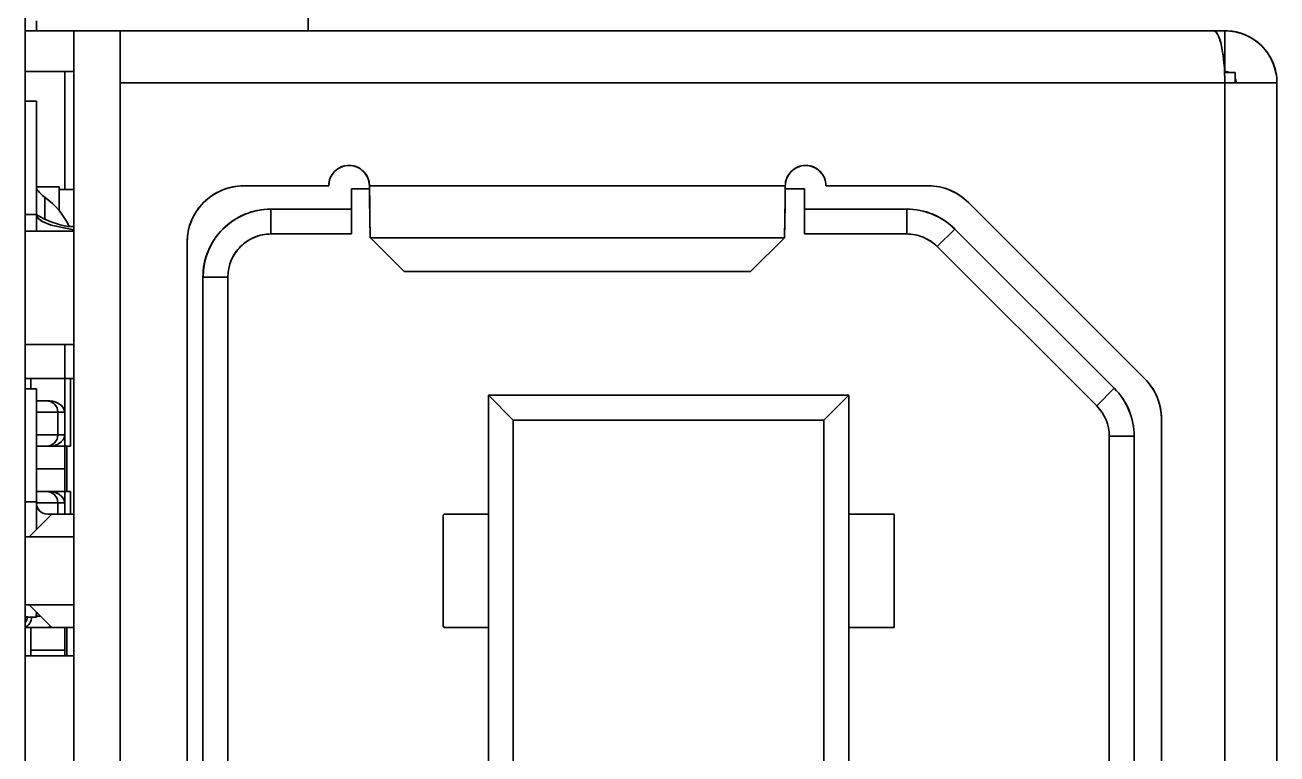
# Model space of a CAD drawing. Extents: x 146 to 1134, y 78 to 926.
# Drawn here: x 676.56 to 687.61, y 355.99 to 362.43 of the extents above; entities that cross this region are included whole.
import ezdxf

# ---------------------------------------------------------------- set-up
doc = ezdxf.new("R2010")
doc.units = 0

msp = doc.modelspace()

# ---------------------------------------------------------------- linework, layer by layer
at = {"color": 7, "lineweight": 35}
msp.add_line((676.559, 330.107), (676.559, 371.677), dxfattribs=at)
msp.add_line((676.559, 330.107), (676.559, 371.677), dxfattribs=at)
at = {"color": 7, "lineweight": 35, "ltscale": 0.004751}
msp.add_line((679.059, 362.377), (679.059, 362.567), dxfattribs=at)
at = {"color": 7, "lineweight": 35, "ltscale": 0.004784}
msp.add_line((679.059, 362.567), (679.059, 362.376), dxfattribs=at)
at = {"color": 7, "lineweight": 35, "ltscale": 0.0022}
msp.add_line((676.659, 362.465), (676.659, 362.377), dxfattribs=at)
msp.add_line((676.659, 362.465), (676.659, 362.377), dxfattribs=at)
at = {"color": 7, "lineweight": 35, "ltscale": 0.01075}
for p, q in [((676.989, 362.377), (676.559, 362.377)), ((676.559, 362.377), (676.989, 362.377)), ((676.989, 362.017), (676.559, 362.017)), ((676.559, 362.017), (676.989, 362.017)), ((676.989, 362.017), (676.559, 362.017)), ((676.989, 360.607), (676.559, 360.607)), ((676.559, 360.607), (676.989, 360.607)), ((676.559, 359.607), (676.989, 359.607)), ((676.989, 359.607), (676.559, 359.607)), ((676.559, 357.907), (676.989, 357.907)), ((676.559, 357.907), (676.989, 357.907)), ((676.989, 357.907), (676.559, 357.907)), ((676.989, 357.307), (676.559, 357.307)), ((676.989, 357.307), (676.559, 357.307)), ((676.559, 357.307), (676.989, 357.307)), ((676.989, 356.857), (676.559, 356.857)), ((676.559, 356.857), (676.989, 356.857))]:
    msp.add_line(p, q, dxfattribs=at)
at = {"color": 7, "lineweight": 35, "ltscale": 0.00078125}
msp.add_line((677.02, 362.377), (676.989, 362.377), dxfattribs=at)
at = {"color": 7, "lineweight": 35, "ltscale": 0.010251}
msp.add_line((677.399, 362.377), (676.989, 362.377), dxfattribs=at)
at = {"color": 7, "lineweight": 35, "ltscale": 0.301}
for p, q in [((676.989, 350.337), (676.989, 362.377)), ((676.989, 362.377), (676.989, 350.337)), ((676.989, 362.377), (676.989, 350.337))]:
    msp.add_line(p, q, dxfattribs=at)
at = {"color": 7, "lineweight": 35, "ltscale": 0.009}
for p, q in [((676.989, 362.377), (676.989, 362.017)), ((676.989, 362.377), (676.989, 362.017)), ((687.149, 362.017), (687.149, 362.377)), ((687.149, 362.377), (687.149, 362.017)), ((676.989, 362.007), (676.989, 361.647))]:
    msp.add_line(p, q, dxfattribs=at)
at = {"color": 7, "lineweight": 35, "ltscale": 0.002222}
msp.add_line((677.109, 362.377), (677.02, 362.377), dxfattribs=at)
at = {"color": 7, "lineweight": 35, "ltscale": 0.003325}
msp.add_line((677.242, 362.377), (677.109, 362.377), dxfattribs=at)
at = {"color": 7, "lineweight": 35, "ltscale": 0.003923}
msp.add_line((677.399, 362.377), (677.242, 362.377), dxfattribs=at)
at = {"color": 7, "lineweight": 35, "ltscale": 0.241249}
for p, q in [((687.049, 362.377), (677.399, 362.377)), ((677.399, 362.377), (687.049, 362.377))]:
    msp.add_line(p, q, dxfattribs=at)
at = {"color": 7, "lineweight": 35, "ltscale": 0.0115}
for p, q in [((677.399, 362.377), (677.399, 361.917)), ((677.399, 361.917), (677.399, 362.377))]:
    msp.add_line(p, q, dxfattribs=at)
at = {"color": 7, "lineweight": 35, "ltscale": 0.002501}
for p, q in [((687.049, 362.377), (687.149, 362.377)), ((687.049, 362.377), (687.149, 362.377)), ((676.559, 361.755), (676.659, 361.755)), ((676.659, 360.755), (676.559, 360.755)), ((676.559, 360.755), (676.659, 360.755)), ((676.559, 359.215), (676.659, 359.215)), ((676.909, 358.807), (676.909, 358.707)), ((676.659, 358.217), (676.559, 358.217)), ((676.559, 358.217), (676.659, 358.217)), ((676.559, 357.197), (676.659, 357.197)), ((676.659, 357.197), (676.559, 357.197)), ((676.559, 357.197), (676.659, 357.197)), ((676.659, 357.197), (676.559, 357.197)), ((676.559, 357.197), (676.659, 357.197))]:
    msp.add_line(p, q, dxfattribs=at)
at = {"color": 7, "lineweight": 35, "ltscale": 0.026076}
msp.add_line((676.909, 360.974), (676.909, 362.017), dxfattribs=at)
at = {"color": 7, "lineweight": 35, "ltscale": 0.000669861}
msp.add_line((676.989, 361.99), (676.989, 362.017), dxfattribs=at)
at = {"color": 7, "lineweight": 35, "ltscale": 0.002506}
msp.add_line((676.989, 361.917), (676.989, 362.017), dxfattribs=at)
at = {"color": 7, "lineweight": 35, "ltscale": 0.0025}
for p, q in [((676.989, 361.917), (676.989, 362.017)), ((680.649, 357.007), (680.649, 357.107)), ((680.649, 357.107), (680.649, 357.007))]:
    msp.add_line(p, q, dxfattribs=at)
at = {"color": 7, "lineweight": 35, "ltscale": 0.000228119}
msp.add_line((676.989, 362.016), (676.989, 362.007), dxfattribs=at)
at = {"color": 7, "lineweight": 35, "ltscale": 0.002298}
msp.add_line((687.147, 362.007), (687.239, 362.007), dxfattribs=at)
at = {"color": 7, "lineweight": 35, "ltscale": 0.002299}
msp.add_line((687.239, 362.007), (687.147, 362.007), dxfattribs=at)
at = {"color": 7, "lineweight": 35, "ltscale": 0.00225}
for p, q in [((687.239, 362.007), (687.239, 361.917)), ((687.239, 361.917), (687.239, 362.007))]:
    msp.add_line(p, q, dxfattribs=at)
at = {"color": 7, "lineweight": 35, "ltscale": 0.006705}
msp.add_line((676.989, 361.99), (676.989, 361.722), dxfattribs=at)
at = {"color": 7, "lineweight": 35, "ltscale": 0.02725}
for p, q in [((676.989, 361.967), (676.989, 360.877)), ((676.989, 360.877), (676.989, 361.967))]:
    msp.add_line(p, q, dxfattribs=at)
at = {"color": 7, "lineweight": 35, "ltscale": 0.03275}
msp.add_line((676.989, 361.917), (676.989, 360.607), dxfattribs=at)
msp.add_line((676.989, 361.917), (676.989, 360.607), dxfattribs=at)
at = {"color": 7, "lineweight": 35, "ltscale": 0.24375}
for p, q in [((677.399, 361.917), (687.149, 361.917)), ((687.149, 361.917), (677.399, 361.917))]:
    msp.add_line(p, q, dxfattribs=at)
at = {"color": 7, "lineweight": 35, "ltscale": 0.278}
for p, q in [((677.399, 361.917), (677.399, 350.797)), ((677.399, 350.797), (677.399, 361.917)), ((687.149, 350.797), (687.149, 361.917)), ((687.149, 361.917), (687.149, 350.797)), ((687.609, 361.917), (687.609, 350.797)), ((687.609, 350.797), (687.609, 361.917))]:
    msp.add_line(p, q, dxfattribs=at)
at = {"color": 7, "lineweight": 35, "ltscale": 0.004401}
msp.add_line((687.149, 361.917), (687.325, 361.917), dxfattribs=at)
at = {"color": 7, "lineweight": 35, "ltscale": 0.011499}
msp.add_line((687.609, 361.917), (687.149, 361.917), dxfattribs=at)
at = {"color": 7, "lineweight": 35, "ltscale": 0.003731}
msp.add_line((687.325, 361.917), (687.474, 361.917), dxfattribs=at)
at = {"color": 7, "lineweight": 35, "ltscale": 0.002493}
msp.add_line((687.474, 361.917), (687.574, 361.917), dxfattribs=at)
at = {"color": 7, "lineweight": 35, "ltscale": 0.000874329}
msp.add_line((687.574, 361.917), (687.609, 361.917), dxfattribs=at)
at = {"color": 7, "lineweight": 35, "ltscale": 0.025}
for p, q in [((676.659, 360.755), (676.659, 361.755)), ((676.559, 359.607), (676.559, 360.607)), ((676.559, 359.607), (676.559, 360.607)), ((676.659, 358.215), (676.659, 359.215)), ((684.229, 357.107), (684.229, 358.107))]:
    msp.add_line(p, q, dxfattribs=at)
at = {"color": 7, "lineweight": 35, "ltscale": 0.001903}
for p, q in [((676.659, 361.679), (676.659, 361.755)), ((676.659, 359.139), (676.659, 359.215))]:
    msp.add_line(p, q, dxfattribs=at)
at = {"color": 7, "lineweight": 35, "ltscale": 0.005418}
for p, q in [((676.659, 361.462), (676.659, 361.679)), ((676.659, 358.922), (676.659, 359.139))]:
    msp.add_line(p, q, dxfattribs=at)
at = {"color": 7, "lineweight": 35, "ltscale": 0.001876}
msp.add_line((676.989, 361.722), (676.989, 361.647), dxfattribs=at)
at = {"color": 7, "lineweight": 35, "ltscale": 0.008109}
for p, q in [((676.659, 361.138), (676.659, 361.462)), ((676.659, 358.598), (676.659, 358.922))]:
    msp.add_line(p, q, dxfattribs=at)
at = {"color": 7, "lineweight": 35, "ltscale": 0.009566}
for p, q in [((676.659, 360.755), (676.659, 361.138)), ((676.659, 358.215), (676.659, 358.598))]:
    msp.add_line(p, q, dxfattribs=at)
at = {"color": 7, "lineweight": 35, "ltscale": 0.01875}
msp.add_line((678.489, 361.007), (679.239, 361.007), dxfattribs=at)
msp.add_line((678.489, 361.007), (679.239, 361.007), dxfattribs=at)
msp.add_line((678.489, 361.007), (679.239, 361.007), dxfattribs=at)
at = {"color": 7, "lineweight": 35, "ltscale": 0.09175}
for p, q in [((679.599, 361.007), (683.269, 361.007)), ((683.269, 361.007), (679.599, 361.007))]:
    msp.add_line(p, q, dxfattribs=at)
at = {"color": 7, "lineweight": 35, "ltscale": 0.004169}
msp.add_line((679.599, 361.007), (679.601, 360.84), dxfattribs=at)
at = {"color": 7, "lineweight": 35, "ltscale": 0.00212}
msp.add_line((683.268, 360.922), (683.269, 361.007), dxfattribs=at)
at = {"color": 7, "lineweight": 35, "ltscale": 0.022572}
msp.add_line((683.629, 361.007), (684.532, 361.007), dxfattribs=at)
msp.add_line((683.629, 361.007), (684.532, 361.007), dxfattribs=at)
msp.add_line((683.629, 361.007), (684.532, 361.007), dxfattribs=at)
at = {"color": 7, "lineweight": 35, "ltscale": 6.43272e-05}
msp.add_line((676.658, 360.979), (676.661, 360.98), dxfattribs=at)
at = {"color": 7, "lineweight": 35, "ltscale": 6.98288e-05}
msp.add_line((676.661, 360.98), (676.658, 360.979), dxfattribs=at)
at = {"color": 7, "lineweight": 35, "ltscale": 0.004999}
for p, q in [((676.859, 360.999), (676.659, 360.999)), ((676.659, 360.999), (676.859, 360.999))]:
    msp.add_line(p, q, dxfattribs=at)
at = {"color": 7, "lineweight": 35, "ltscale": 3.3439e-05}
msp.add_line((676.661, 360.98), (676.659, 360.98), dxfattribs=at)
at = {"color": 7, "lineweight": 35, "ltscale": 4.48774e-05}
msp.add_line((676.659, 360.979), (676.661, 360.98), dxfattribs=at)
at = {"color": 7, "lineweight": 35, "ltscale": 0.00493}
msp.add_line((676.735, 360.904), (676.735, 360.707), dxfattribs=at)
at = {"color": 7, "lineweight": 35, "ltscale": 0.004932}
msp.add_line((676.735, 360.904), (676.735, 360.707), dxfattribs=at)
at = {"color": 7, "lineweight": 35, "ltscale": 0.005242}
msp.add_line((676.859, 360.999), (676.859, 360.789), dxfattribs=at)
msp.add_line((676.859, 360.999), (676.859, 360.789), dxfattribs=at)
at = {"color": 7, "lineweight": 35, "ltscale": 0.003252}
msp.add_line((676.859, 360.974), (676.989, 360.974), dxfattribs=at)
msp.add_line((676.859, 360.974), (676.989, 360.974), dxfattribs=at)
at = {"color": 7, "lineweight": 35, "ltscale": 0.004515}
for p, q in [((679.439, 360.802), (679.439, 360.982)), ((679.439, 360.802), (679.439, 360.982)), ((679.439, 360.802), (679.439, 360.982)), ((683.439, 360.982), (683.439, 360.802)), ((683.439, 360.982), (683.439, 360.802))]:
    msp.add_line(p, q, dxfattribs=at)
at = {"color": 7, "lineweight": 35, "ltscale": 0.004034}
msp.add_line((679.439, 360.982), (679.6, 360.982), dxfattribs=at)
msp.add_line((679.439, 360.982), (679.6, 360.982), dxfattribs=at)
msp.add_line((679.439, 360.982), (679.6, 360.982), dxfattribs=at)
at = {"color": 7, "lineweight": 35, "ltscale": 0.002049}
msp.add_line((683.267, 360.84), (683.268, 360.922), dxfattribs=at)
at = {"color": 7, "lineweight": 35, "ltscale": 0.004257}
msp.add_line((683.269, 360.982), (683.439, 360.982), dxfattribs=at)
msp.add_line((683.269, 360.982), (683.439, 360.982), dxfattribs=at)
msp.add_line((683.269, 360.982), (683.439, 360.982), dxfattribs=at)
at = {"color": 7, "lineweight": 35, "ltscale": 0.010001}
for p, q in [((683.439, 360.982), (683.439, 360.582)), ((676.959, 359.107), (676.959, 358.707))]:
    msp.add_line(p, q, dxfattribs=at)
at = {"color": 7, "lineweight": 35, "ltscale": 0.017751}
for p, q in [((678.729, 360.802), (679.439, 360.802)), ((679.439, 360.802), (678.729, 360.802)), ((678.729, 360.582), (679.439, 360.582)), ((678.729, 360.582), (679.439, 360.582)), ((678.729, 360.582), (679.439, 360.582))]:
    msp.add_line(p, q, dxfattribs=at)
at = {"color": 7, "lineweight": 35, "ltscale": 0.005486}
for p, q in [((678.729, 360.802), (678.729, 360.582)), ((678.729, 360.802), (678.729, 360.582)), ((679.439, 360.582), (679.439, 360.802)), ((679.439, 360.582), (679.439, 360.802)), ((683.439, 360.802), (683.439, 360.582)), ((683.439, 360.802), (683.439, 360.582)), ((684.341, 360.582), (684.341, 360.802)), ((684.341, 360.582), (684.341, 360.802)), ((678.349, 360.202), (678.129, 360.202)), ((678.349, 360.202), (678.129, 360.202)), ((686.348, 358.795), (686.129, 358.795)), ((686.348, 358.795), (686.129, 358.795))]:
    msp.add_line(p, q, dxfattribs=at)
at = {"color": 7, "lineweight": 35, "ltscale": 0.001906}
msp.add_line((679.601, 360.84), (679.602, 360.764), dxfattribs=at)
at = {"color": 7, "lineweight": 35, "ltscale": 0.003601}
msp.add_line((683.265, 360.696), (683.267, 360.84), dxfattribs=at)
at = {"color": 7, "lineweight": 35, "ltscale": 0.022565}
for p, q in [((683.439, 360.802), (684.341, 360.802)), ((684.341, 360.802), (683.439, 360.802)), ((683.439, 360.582), (684.341, 360.582)), ((683.439, 360.582), (684.341, 360.582)), ((683.439, 360.582), (684.341, 360.582))]:
    msp.add_line(p, q, dxfattribs=at)
at = {"color": 7, "lineweight": 35, "ltscale": 0.055051}
msp.add_line((684.885, 360.861), (686.442, 359.304), dxfattribs=at)
msp.add_line((684.885, 360.861), (686.442, 359.304), dxfattribs=at)
msp.add_line((684.885, 360.861), (686.442, 359.304), dxfattribs=at)
at = {"color": 7, "lineweight": 35, "ltscale": 0.0037}
msp.add_line((676.659, 360.755), (676.659, 360.607), dxfattribs=at)
msp.add_line((676.659, 360.755), (676.659, 360.607), dxfattribs=at)
at = {"color": 7, "lineweight": 35, "ltscale": 0.001695}
msp.add_line((679.602, 360.764), (679.603, 360.696), dxfattribs=at)
at = {"color": 7, "lineweight": 35, "ltscale": 0.002545}
msp.add_line((679.603, 360.696), (679.605, 360.595), dxfattribs=at)
at = {"color": 7, "lineweight": 35, "ltscale": 0.001428}
msp.add_line((683.264, 360.639), (683.265, 360.696), dxfattribs=at)
at = {"color": 7, "lineweight": 35, "ltscale": 0.000722057}
for p, q in [((676.94, 360.648), (676.969, 360.647)), ((676.969, 360.647), (676.94, 360.648))]:
    msp.add_line(p, q, dxfattribs=at)
at = {"color": 7, "lineweight": 35, "ltscale": 0.000489807}
for p, q in [((676.989, 360.647), (676.969, 360.647)), ((676.969, 360.647), (676.989, 360.647))]:
    msp.add_line(p, q, dxfattribs=at)
at = {"color": 7, "lineweight": 35, "ltscale": 0.00049264}
msp.add_line((676.969, 360.647), (676.989, 360.646), dxfattribs=at)
at = {"color": 7, "lineweight": 35, "ltscale": 0.000491174}
msp.add_line((676.969, 360.647), (676.989, 360.646), dxfattribs=at)
at = {"color": 7, "lineweight": 35, "ltscale": 0.000762567}
msp.add_line((679.605, 360.595), (679.606, 360.564), dxfattribs=at)
at = {"color": 7, "lineweight": 35, "ltscale": 0.000381589}
msp.add_line((679.606, 360.564), (679.607, 360.549), dxfattribs=at)
at = {"color": 7, "lineweight": 35, "ltscale": 0.001144}
msp.add_line((683.261, 360.549), (683.263, 360.595), dxfattribs=at)
at = {"color": 7, "lineweight": 35, "ltscale": 0.001116}
msp.add_line((683.263, 360.595), (683.264, 360.639), dxfattribs=at)
at = {"color": 7, "lineweight": 35, "ltscale": 0.005484}
for p, q in [((684.765, 360.626), (684.61, 360.471)), ((684.765, 360.626), (684.61, 360.471)), ((686.018, 359.063), (686.173, 359.219)), ((686.018, 359.063), (686.173, 359.219))]:
    msp.add_line(p, q, dxfattribs=at)
at = {"color": 7, "lineweight": 35, "ltscale": 0.049759}
for p, q in [((684.765, 360.626), (686.173, 359.219)), ((686.173, 359.219), (684.765, 360.626)), ((684.61, 360.471), (686.018, 359.063)), ((684.61, 360.471), (686.018, 359.063)), ((684.61, 360.471), (686.018, 359.063))]:
    msp.add_line(p, q, dxfattribs=at)
at = {"color": 7, "lineweight": 35, "ltscale": 0.2075}
msp.add_line((677.989, 352.207), (677.989, 360.507), dxfattribs=at)
msp.add_line((677.989, 352.207), (677.989, 360.507), dxfattribs=at)
at = {"color": 7, "lineweight": 35, "ltscale": 0.091348}
for p, q in [((683.261, 360.549), (679.607, 360.549)), ((679.607, 360.549), (683.261, 360.549))]:
    msp.add_line(p, q, dxfattribs=at)
at = {"color": 7, "lineweight": 35, "ltscale": 0.010523}
for p, q in [((679.607, 360.549), (679.905, 360.252)), ((679.905, 360.252), (679.607, 360.549))]:
    msp.add_line(p, q, dxfattribs=at)
at = {"color": 7, "lineweight": 35, "ltscale": 0.010522}
for p, q in [((682.963, 360.252), (683.261, 360.549)), ((683.261, 360.549), (682.963, 360.252))]:
    msp.add_line(p, q, dxfattribs=at)
at = {"color": 7, "lineweight": 35, "ltscale": 0.076439}
for p, q in [((682.963, 360.252), (679.905, 360.252)), ((679.905, 360.252), (682.963, 360.252))]:
    msp.add_line(p, q, dxfattribs=at)
at = {"color": 7, "lineweight": 35, "ltscale": 0.19225}
for p, q in [((678.129, 352.512), (678.129, 360.202)), ((678.129, 360.202), (678.129, 352.512)), ((678.349, 352.512), (678.349, 360.202)), ((678.349, 352.512), (678.349, 360.202))]:
    msp.add_line(p, q, dxfattribs=at)
at = {"color": 7, "lineweight": 35, "ltscale": 0.010751}
msp.add_line((676.559, 359.607), (676.989, 359.607), dxfattribs=at)
at = {"color": 7, "lineweight": 35, "ltscale": 0.0075}
for q in [(676.909, 359.607), (676.909, 359.007)]:
    msp.add_line((676.909, 359.307), q, dxfattribs=at)
at = {"color": 7, "lineweight": 35, "ltscale": 0.0375}
msp.add_line((676.989, 359.607), (676.989, 358.107), dxfattribs=at)
msp.add_line((676.989, 359.607), (676.989, 358.107), dxfattribs=at)
at = {"color": 7, "lineweight": 35, "ltscale": 0.00125}
for p, q in [((676.609, 359.307), (676.559, 359.307)), ((676.959, 359.307), (676.909, 359.307)), ((676.909, 358.707), (676.959, 358.707)), ((676.959, 358.307), (676.909, 358.307)), ((676.609, 357.107), (676.559, 357.107)), ((676.559, 357.107), (676.609, 357.107)), ((676.559, 357.107), (676.609, 357.107)), ((676.609, 357.107), (676.559, 357.107)), ((676.559, 357.107), (676.609, 357.107)), ((676.609, 357.107), (676.559, 357.107)), ((676.609, 357.107), (676.559, 357.107)), ((676.909, 357.107), (676.959, 357.107))]:
    msp.add_line(p, q, dxfattribs=at)
at = {"color": 7, "lineweight": 35, "ltscale": 0.000366211}
for p, q in [((676.573, 359.307), (676.559, 359.307)), ((676.959, 359.307), (676.944, 359.307)), ((676.944, 358.707), (676.959, 358.707)), ((676.959, 358.307), (676.944, 358.307)), ((676.559, 357.107), (676.573, 357.107))]:
    msp.add_line(p, q, dxfattribs=at)
at = {"color": 7, "lineweight": 35, "ltscale": 0.000883484}
for p, q in [((676.609, 359.307), (676.573, 359.307)), ((676.944, 359.307), (676.909, 359.307)), ((676.909, 358.707), (676.944, 358.707)), ((676.944, 358.307), (676.909, 358.307)), ((676.573, 357.107), (676.609, 357.107))]:
    msp.add_line(p, q, dxfattribs=at)
at = {"color": 7, "lineweight": 35, "ltscale": 0.007501}
for p, q in [((676.609, 359.307), (676.909, 359.307)), ((676.909, 359.307), (676.609, 359.307)), ((676.909, 357.107), (676.609, 357.107)), ((676.609, 357.107), (676.909, 357.107)), ((676.909, 357.107), (676.609, 357.107)), ((676.909, 357.107), (676.609, 357.107)), ((676.909, 356.907), (676.609, 356.907)), ((676.609, 356.907), (676.909, 356.907))]:
    msp.add_line(p, q, dxfattribs=at)
at = {"color": 7, "lineweight": 35, "ltscale": 0.0023}
for p, q in [((676.609, 359.215), (676.609, 359.307)), ((676.609, 359.307), (676.609, 359.215))]:
    msp.add_line(p, q, dxfattribs=at)
at = {"color": 7, "lineweight": 35, "ltscale": 0.015001}
for p, q in [((676.909, 358.707), (676.909, 359.307)), ((676.959, 358.707), (676.959, 359.307)), ((676.959, 358.707), (676.959, 359.307))]:
    msp.add_line(p, q, dxfattribs=at)
at = {"color": 7, "lineweight": 35, "ltscale": 0.005}
for p, q in [((676.959, 359.107), (676.959, 359.307)), ((676.848, 358.807), (676.848, 359.007)), ((676.848, 358.807), (676.848, 359.007)), ((676.909, 359.007), (676.909, 358.807)), ((676.909, 358.807), (676.909, 359.007)), ((676.909, 358.707), (676.909, 358.507)), ((676.909, 358.507), (676.909, 358.307)), ((676.909, 358.107), (676.909, 358.307)), ((676.909, 358.307), (676.909, 358.107)), ((676.959, 358.107), (676.959, 358.307)), ((676.959, 358.107), (676.959, 358.307)), ((676.609, 356.907), (676.609, 357.107)), ((676.609, 357.107), (676.609, 356.907)), ((676.909, 357.107), (676.909, 356.907))]:
    msp.add_line(p, q, dxfattribs=at)
at = {"color": 7, "lineweight": 35, "ltscale": 0.000750732}
for p, q in [((676.989, 359.307), (676.959, 359.307)), ((676.989, 359.307), (676.959, 359.307)), ((676.959, 358.707), (676.929, 358.707)), ((676.959, 357.107), (676.929, 357.107))]:
    msp.add_line(p, q, dxfattribs=at)
at = {"color": 7, "lineweight": 35, "ltscale": 0.02375}
msp.add_line((680.649, 359.157), (680.649, 358.207), dxfattribs=at)
at = {"color": 7, "lineweight": 35, "ltscale": 0.0795}
msp.add_line((680.649, 359.157), (683.829, 359.157), dxfattribs=at)
msp.add_line((680.649, 359.157), (683.829, 359.157), dxfattribs=at)
at = {"color": 7, "lineweight": 35, "ltscale": 0.139999}
for p, q in [((680.649, 353.557), (680.649, 359.157)), ((680.649, 353.557), (680.649, 359.157)), ((683.829, 359.157), (683.829, 353.557)), ((683.829, 359.157), (683.829, 353.557))]:
    msp.add_line(p, q, dxfattribs=at)
at = {"color": 7, "lineweight": 35, "ltscale": 0.007756}
for p, q in [((680.868, 358.938), (680.649, 359.157)), ((680.649, 359.157), (680.868, 358.938))]:
    msp.add_line(p, q, dxfattribs=at)
at = {"color": 7, "lineweight": 35, "ltscale": 0.007757}
for p, q in [((683.609, 358.938), (683.829, 359.157)), ((683.829, 359.157), (683.609, 358.938))]:
    msp.add_line(p, q, dxfattribs=at)
at = {"color": 7, "lineweight": 35, "ltscale": 0.000692749}
for p, q in [((676.687, 359.107), (676.659, 359.107)), ((676.687, 358.707), (676.659, 358.707)), ((676.687, 358.307), (676.659, 358.307))]:
    msp.add_line(p, q, dxfattribs=at)
at = {"color": 7, "lineweight": 35, "ltscale": 0.002251}
for p, q in [((676.749, 359.107), (676.659, 359.107)), ((676.659, 358.707), (676.749, 358.707)), ((676.749, 358.307), (676.659, 358.307))]:
    msp.add_line(p, q, dxfattribs=at)
at = {"color": 7, "lineweight": 35, "ltscale": 0.001558}
for p, q in [((676.749, 359.107), (676.687, 359.107)), ((676.749, 358.707), (676.687, 358.707)), ((676.749, 358.307), (676.687, 358.307)), ((676.749, 357.107), (676.687, 357.107))]:
    msp.add_line(p, q, dxfattribs=at)
at = {"color": 7, "lineweight": 35, "ltscale": 0.000744629}
for p, q in [((676.779, 359.107), (676.749, 359.107)), ((676.779, 358.307), (676.749, 358.307))]:
    msp.add_line(p, q, dxfattribs=at)
at = {"color": 7, "lineweight": 35, "ltscale": 0.000746155}
for p, q in [((676.779, 359.107), (676.749, 359.107)), ((676.779, 359.107), (676.749, 359.107)), ((676.779, 358.707), (676.749, 358.707)), ((676.749, 358.707), (676.779, 358.707)), ((676.779, 358.307), (676.749, 358.307)), ((676.779, 358.307), (676.749, 358.307)), ((676.779, 357.107), (676.749, 357.107)), ((676.749, 357.107), (676.779, 357.107))]:
    msp.add_line(p, q, dxfattribs=at)
at = {"color": 7, "lineweight": 35, "ltscale": 0.004736}
for p, q in [((676.848, 359.007), (676.659, 359.007)), ((676.659, 359.007), (676.848, 359.007)), ((676.659, 358.807), (676.848, 358.807)), ((676.848, 358.807), (676.659, 358.807)), ((676.848, 358.207), (676.659, 358.207)), ((676.659, 358.207), (676.848, 358.207))]:
    msp.add_line(p, q, dxfattribs=at)
at = {"color": 7, "lineweight": 35, "ltscale": 0.001515}
for p, q in [((676.848, 359.007), (676.909, 359.007)), ((676.848, 359.007), (676.909, 359.007)), ((676.909, 358.807), (676.848, 358.807)), ((676.909, 358.807), (676.848, 358.807)), ((676.848, 358.207), (676.909, 358.207)), ((676.848, 358.207), (676.909, 358.207))]:
    msp.add_line(p, q, dxfattribs=at)
at = {"color": 7, "lineweight": 35, "ltscale": 0.06853}
msp.add_line((683.609, 358.938), (680.868, 358.938), dxfattribs=at)
msp.add_line((683.609, 358.938), (680.868, 358.938), dxfattribs=at)
at = {"color": 7, "lineweight": 35, "ltscale": 0.129031}
for p, q in [((680.868, 358.938), (680.868, 353.777)), ((680.868, 358.938), (680.868, 353.777)), ((683.609, 353.777), (683.609, 358.938)), ((683.609, 353.777), (683.609, 358.938))]:
    msp.add_line(p, q, dxfattribs=at)
at = {"color": 7, "lineweight": 35, "ltscale": 0.129645}
msp.add_line((686.589, 358.95), (686.589, 353.764), dxfattribs=at)
msp.add_line((686.589, 358.95), (686.589, 353.764), dxfattribs=at)
msp.add_line((686.589, 358.95), (686.589, 353.764), dxfattribs=at)
at = {"color": 7, "lineweight": 35, "ltscale": 0.00625}
for p, q in [((676.909, 358.707), (676.659, 358.707)), ((676.659, 358.707), (676.909, 358.707)), ((676.659, 358.707), (676.909, 358.707)), ((676.909, 358.707), (676.659, 358.707)), ((676.909, 358.707), (676.659, 358.707)), ((676.909, 358.507), (676.659, 358.507)), ((676.659, 358.507), (676.909, 358.507)), ((676.929, 357.107), (676.929, 356.857)), ((676.929, 357.107), (676.929, 356.857)), ((676.989, 357.107), (676.989, 356.857)), ((676.989, 357.107), (676.989, 356.857))]:
    msp.add_line(p, q, dxfattribs=at)
at = {"color": 7, "lineweight": 35, "ltscale": 0.002995}
msp.add_line((676.659, 358.707), (676.779, 358.707), dxfattribs=at)
at = {"color": 7, "lineweight": 35, "ltscale": 0.001474}
for p, q in [((676.909, 358.707), (676.909, 358.648)), ((676.909, 358.366), (676.909, 358.307))]:
    msp.add_line(p, q, dxfattribs=at)
at = {"color": 7, "lineweight": 35, "ltscale": 0.000498962}
for p, q in [((676.909, 358.707), (676.929, 358.707)), ((676.909, 357.107), (676.929, 357.107))]:
    msp.add_line(p, q, dxfattribs=at)
at = {"color": 7, "lineweight": 35, "ltscale": 0.009999}
msp.add_line((676.929, 358.707), (676.929, 358.307), dxfattribs=at)
msp.add_line((676.929, 358.707), (676.929, 358.307), dxfattribs=at)
at = {"color": 7, "lineweight": 35, "ltscale": 0.12188}
for p, q in [((686.129, 358.795), (686.129, 353.92)), ((686.129, 358.795), (686.129, 353.92)), ((686.129, 358.795), (686.129, 353.92)), ((686.348, 358.795), (686.348, 353.92)), ((686.348, 353.92), (686.348, 358.795))]:
    msp.add_line(p, q, dxfattribs=at)
at = {"color": 7, "lineweight": 35, "ltscale": 0.003526}
for p, q in [((676.909, 358.648), (676.909, 358.507)), ((676.909, 358.507), (676.909, 358.366)), ((676.609, 357.048), (676.609, 356.907)), ((676.909, 357.048), (676.909, 356.907))]:
    msp.add_line(p, q, dxfattribs=at)
at = {"color": 7, "lineweight": 35, "ltscale": 0.003999}
for p, q in [((676.909, 358.307), (676.749, 358.307)), ((676.749, 358.307), (676.909, 358.307))]:
    msp.add_line(p, q, dxfattribs=at)
at = {"color": 7, "lineweight": 35, "ltscale": 0.006118}
msp.add_line((676.659, 358.217), (676.659, 357.972), dxfattribs=at)
msp.add_line((676.659, 358.217), (676.659, 357.972), dxfattribs=at)
at = {"color": 7, "lineweight": 35, "ltscale": 0.000604824}
msp.add_line((676.702, 358.125), (676.684, 358.141), dxfattribs=at)
at = {"color": 7, "lineweight": 35, "ltscale": 0.002499}
for p, q in [((676.848, 358.107), (676.848, 358.207)), ((676.848, 358.107), (676.848, 358.207)), ((676.909, 358.207), (676.909, 358.107)), ((676.909, 358.107), (676.909, 358.207)), ((680.649, 358.107), (680.649, 358.207)), ((680.649, 358.207), (680.649, 358.107))]:
    msp.add_line(p, q, dxfattribs=at)
at = {"color": 7, "lineweight": 35, "ltscale": 0.03}
msp.add_line((680.649, 357.007), (680.649, 358.207), dxfattribs=at)
at = {"color": 7, "lineweight": 35, "ltscale": 0.007071}
for p, q in [((676.594, 357.907), (676.794, 358.107)), ((676.594, 357.907), (676.794, 358.107)), ((676.794, 358.107), (676.594, 357.907)), ((676.794, 357.107), (676.594, 357.307)), ((676.794, 357.107), (676.594, 357.307)), ((676.594, 357.307), (676.794, 357.107))]:
    msp.add_line(p, q, dxfattribs=at)
at = {"color": 7, "lineweight": 35, "ltscale": 0.000604314}
msp.add_line((676.759, 358.107), (676.735, 358.11), dxfattribs=at)
at = {"color": 7, "lineweight": 35, "ltscale": 0.00085907}
msp.add_line((676.793, 358.107), (676.759, 358.107), dxfattribs=at)
at = {"color": 7, "lineweight": 35, "ltscale": 0.000869751}
msp.add_line((676.759, 358.107), (676.794, 358.107), dxfattribs=at)
at = {"color": 7, "lineweight": 35, "ltscale": 0.004881}
for p, q in [((676.794, 358.107), (676.989, 358.107)), ((676.989, 358.107), (676.794, 358.107)), ((676.989, 357.107), (676.794, 357.107)), ((676.989, 357.107), (676.794, 357.107)), ((676.989, 357.107), (676.794, 357.107))]:
    msp.add_line(p, q, dxfattribs=at)
at = {"color": 7, "lineweight": 35, "ltscale": 0.000345807}
msp.add_line((680.259, 358.107), (680.249, 358.097), dxfattribs=at)
at = {"color": 7, "lineweight": 35, "ltscale": 0.000354439}
msp.add_line((680.259, 358.107), (680.249, 358.097), dxfattribs=at)
at = {"color": 7, "lineweight": 35, "ltscale": 0.0245}
msp.add_line((680.249, 357.117), (680.249, 358.097), dxfattribs=at)
at = {"color": 7, "lineweight": 35, "ltscale": 0.009752}
for p, q in [((680.649, 358.107), (680.259, 358.107)), ((680.259, 357.107), (680.649, 357.107))]:
    msp.add_line(p, q, dxfattribs=at)
at = {"color": 7, "lineweight": 35, "ltscale": 0.004854}
for p, q in [((680.259, 358.107), (680.453, 358.107)), ((680.259, 357.107), (680.453, 357.107))]:
    msp.add_line(p, q, dxfattribs=at)
at = {"color": 7, "lineweight": 35, "ltscale": 0.004898}
for p, q in [((680.453, 358.107), (680.649, 358.107)), ((680.453, 357.107), (680.649, 357.107))]:
    msp.add_line(p, q, dxfattribs=at)
at = {"color": 7, "lineweight": 35, "ltscale": 0.003314}
for p, q in [((683.961, 358.107), (683.829, 358.107)), ((683.961, 357.107), (683.829, 357.107))]:
    msp.add_line(p, q, dxfattribs=at)
at = {"color": 7, "lineweight": 35, "ltscale": 0.009938}
msp.add_line((684.229, 358.107), (683.831, 358.107), dxfattribs=at)
at = {"color": 7, "lineweight": 35, "ltscale": 0.005307}
for p, q in [((684.174, 358.107), (683.961, 358.107)), ((684.174, 357.107), (683.961, 357.107))]:
    msp.add_line(p, q, dxfattribs=at)
at = {"color": 7, "lineweight": 35, "ltscale": 0.001381}
for p, q in [((684.229, 358.107), (684.174, 358.107)), ((684.229, 357.107), (684.174, 357.107))]:
    msp.add_line(p, q, dxfattribs=at)
at = {"color": 7, "lineweight": 35, "ltscale": 0.000868225}
for p, q in [((676.594, 357.307), (676.559, 357.307)), ((676.594, 357.307), (676.559, 357.307)), ((676.659, 357.207), (676.694, 357.207)), ((676.694, 357.207), (676.659, 357.207))]:
    msp.add_line(p, q, dxfattribs=at)
at = {"color": 7, "lineweight": 35, "ltscale": 0.001118}
msp.add_line((676.659, 357.242), (676.659, 357.197), dxfattribs=at)
msp.add_line((676.659, 357.242), (676.659, 357.197), dxfattribs=at)
at = {"color": 7, "lineweight": 35, "ltscale": 0.000268555}
msp.add_line((676.559, 357.124), (676.559, 357.113), dxfattribs=at)
at = {"color": 7, "lineweight": 35, "ltscale": 5.79834e-05}
msp.add_line((676.559, 357.109), (676.559, 357.107), dxfattribs=at)
at = {"color": 7, "lineweight": 35, "ltscale": 0.003192}
msp.add_line((676.687, 357.107), (676.559, 357.107), dxfattribs=at)
at = {"color": 7, "lineweight": 35, "ltscale": 0.00475}
msp.add_line((676.559, 357.107), (676.749, 357.107), dxfattribs=at)
at = {"color": 7, "lineweight": 35, "ltscale": 0.001475}
for p, q in [((676.609, 357.107), (676.609, 357.048)), ((676.909, 357.107), (676.909, 357.048))]:
    msp.add_line(p, q, dxfattribs=at)
at = {"color": 7, "lineweight": 35, "ltscale": 0.004619}
msp.add_line((676.609, 357.107), (676.794, 357.107), dxfattribs=at)
at = {"color": 7, "lineweight": 35, "ltscale": 0.004247}
msp.add_line((676.609, 357.107), (676.779, 357.107), dxfattribs=at)
at = {"color": 7, "lineweight": 35, "ltscale": 0.000374366}
msp.add_line((676.779, 357.107), (676.794, 357.108), dxfattribs=at)
at = {"color": 7, "lineweight": 35, "ltscale": 0.000368313}
msp.add_line((676.779, 357.107), (676.793, 357.108), dxfattribs=at)
at = {"color": 7, "lineweight": 35, "ltscale": 0.000345267}
msp.add_line((680.249, 357.117), (680.259, 357.107), dxfattribs=at)
at = {"color": 7, "lineweight": 35, "ltscale": 0.000353899}
msp.add_line((680.249, 357.117), (680.259, 357.107), dxfattribs=at)
at = {"color": 7, "lineweight": 35, "ltscale": 0.002614}
msp.add_line((680.363, 357.107), (680.259, 357.107), dxfattribs=at)
at = {"color": 7, "lineweight": 35, "ltscale": 0.007137}
msp.add_line((680.363, 357.107), (680.649, 357.107), dxfattribs=at)
at = {"color": 7, "lineweight": 35, "ltscale": 0.002504}
msp.add_line((680.549, 357.107), (680.649, 357.107), dxfattribs=at)
at = {"color": 7, "lineweight": 35, "ltscale": 8.8501e-05}
msp.add_line((680.645, 357.107), (680.649, 357.107), dxfattribs=at)
at = {"color": 7, "lineweight": 35, "ltscale": 0.007135}
msp.add_line((684.114, 357.107), (683.829, 357.107), dxfattribs=at)
at = {"color": 7, "lineweight": 35, "ltscale": 0.009979}
msp.add_line((683.829, 357.107), (684.228, 357.107), dxfattribs=at)
at = {"color": 7, "lineweight": 35, "ltscale": 0.002502}
msp.add_line((683.829, 357.107), (683.929, 357.107), dxfattribs=at)
at = {"color": 7, "lineweight": 35, "ltscale": 8.69751e-05}
msp.add_line((683.832, 357.107), (683.829, 357.107), dxfattribs=at)
at = {"color": 7, "lineweight": 35, "ltscale": 0.0325}
msp.add_line((680.649, 357.007), (680.649, 355.707), dxfattribs=at)
at = {"color": 7, "lineweight": 35, "ltscale": 0.001255}
for p, q in [((676.609, 356.857), (676.609, 356.907)), ((676.609, 356.907), (676.609, 356.857)), ((676.909, 356.907), (676.909, 356.857))]:
    msp.add_line(p, q, dxfattribs=at)
at = {"color": 7, "lineweight": 35, "ltscale": 0.001285}
for p, q in [((676.609, 356.907), (676.609, 356.856)), ((676.909, 356.907), (676.909, 356.856))]:
    msp.add_line(p, q, dxfattribs=at)
at = {"color": 7, "lineweight": 35}
for points in [[(676.659, 360.755), (676.665, 360.733), (676.675, 360.719), (676.712, 360.691), (676.787, 360.659), (676.989, 360.62)], [(676.989, 360.62), (676.789, 360.659), (676.709, 360.693), (676.669, 360.726), (676.659, 360.755)]]:
    msp.add_lwpolyline(points, dxfattribs=at)
for centre, radius, start, end in [((687.035, 362.326), 0.0538, 17.1989, 74.7943), ((686.708, 362.165), 0.418, 10.6021, 24.9977), ((687.148, 361.913), 0.464, 67.523, 89.8629), ((687.15, 361.923), 0.454, 78.713, 90.0902), ((687.149, 361.917), 0.46, 360, 90), ((687.149, 361.919), 0.459, 67.4566, 78.7679), ((687.149, 361.917), 0.46, 56.163, 67.4339), ((687.145, 361.911), 0.467, 45.2221, 67.3479), ((685.493, 361.936), 1.655, 359.3345, 10.657), ((687.15, 361.919), 0.458, 44.9677, 56.2212), ((687.151, 361.919), 0.458, 33.7788, 45.0323), ((687.143, 361.913), 0.467, 22.6521, 44.7779), ((687.149, 361.917), 0.46, 22.5661, 33.837), ((687.149, 361.917), 0.1, 64.1597, 89.8219), ((687.149, 361.917), 0.1, 64.1629, 89.8219), ((687.149, 361.917), 0.1, 64.1581, 90), ((687.15, 361.917), 0.459, 11.2321, 22.5434), ((687.155, 361.918), 0.454, 359.9098, 11.287), ((687.149, 361.917), 0.1, 0.178, 25.8271), ((687.149, 361.917), 0.1, 0.1779, 25.8257), ((687.149, 361.917), 0.1, 360, 25.8418), ((679.419, 361.007), 0.18, 90, 180), ((679.414, 361.008), 0.175, 134.2297, 180.4072), ((679.414, 361.008), 0.175, 134.2297, 180.4072), ((679.416, 361.015), 0.172, 88.9908, 136.0269), ((679.416, 361.015), 0.172, 88.9908, 136.0269), ((679.422, 361.015), 0.172, 43.9731, 91.0092), ((679.422, 361.015), 0.172, 43.9731, 91.0092), ((679.419, 361.007), 0.18, 0, 90), ((679.419, 361.005), 0.181, 23.0705, 45.461), ((679.423, 361.008), 0.175, 359.5928, 45.7703), ((683.449, 361.007), 0.18, 90, 180), ((683.444, 361.008), 0.175, 134.2297, 180.4072), ((683.446, 361.015), 0.172, 88.9908, 136.0269), ((683.446, 361.015), 0.172, 88.9908, 136.0269), ((683.452, 361.015), 0.172, 43.9731, 91.0092), ((683.452, 361.015), 0.172, 43.9731, 91.0092), ((683.449, 361.007), 0.18, 0, 90), ((683.453, 361.008), 0.175, 359.5928, 45.7703), ((683.453, 361.008), 0.175, 359.5928, 45.7703), ((678.489, 360.507), 0.5, 90, 180), ((678.488, 360.512), 0.495, 89.8893, 112.6107), ((678.488, 360.512), 0.495, 89.8893, 112.6107), ((696.438, 361.035), 16.839, 180.0962, 181.6557), ((666.429, 361.035), 16.839, 358.3443, 359.9038), ((684.533, 360.512), 0.495, 67.3953, 90.1047), ((684.533, 360.512), 0.495, 67.3953, 90.1047), ((684.532, 360.507), 0.5, 45, 90), ((676.909, 361.149), 0.3, 214.159, 234.6235), ((676.909, 361.149), 0.3, 214.159, 234.6235), ((676.359, 360.374), 0.65, 24.875, 54.6234), ((678.486, 360.511), 0.495, 112.3893, 135.1107), ((678.486, 360.511), 0.495, 112.3893, 135.1107), ((684.534, 360.511), 0.495, 44.8954, 67.6047), ((684.534, 360.511), 0.495, 44.8954, 67.6047), ((678.485, 360.51), 0.495, 134.8893, 157.6107), ((678.485, 360.51), 0.495, 134.8893, 157.6107), ((678.729, 360.202), 0.599, 90, 180), ((678.728, 360.208), 0.594, 89.8893, 112.6107), ((684.343, 360.208), 0.594, 67.3893, 90.1107), ((684.341, 360.202), 0.599, 45, 90), ((677.06, 361.387), 0.749, 237.5718, 261.1595), ((677.016, 361.311), 0.661, 237.3035, 244.8466), ((678.484, 360.508), 0.495, 157.3893, 180.1107), ((678.726, 360.207), 0.594, 112.3893, 135.1107), ((684.345, 360.207), 0.594, 44.8893, 67.6107), ((678.724, 360.205), 0.594, 134.8893, 157.6107), ((678.729, 360.202), 0.38, 90, 180), ((678.729, 360.202), 0.38, 90, 180), ((678.728, 360.206), 0.376, 89.8893, 112.6107), ((684.341, 360.202), 0.38, 45, 90), ((684.342, 360.206), 0.376, 67.3893, 90.1107), ((684.341, 360.202), 0.38, 45, 90), ((678.726, 360.204), 0.376, 134.8893, 157.6107), ((678.727, 360.205), 0.376, 112.3893, 135.1107), ((684.344, 360.205), 0.376, 44.8893, 67.6107), ((678.723, 360.203), 0.594, 157.3893, 180.1107), ((686.093, 358.953), 0.495, 22.3893, 45.1107), ((686.093, 358.953), 0.495, 22.3893, 45.1107), ((686.089, 358.95), 0.5, 0, 45), ((685.754, 358.798), 0.594, 22.3893, 45.1107), ((685.749, 358.795), 0.599, 0, 45), ((686.094, 358.951), 0.495, 359.8893, 22.6107), ((686.094, 358.951), 0.495, 359.8893, 22.6107), ((676.749, 359.008), 0.0997, 359.8047, 89.8033), ((676.749, 359.008), 0.0997, 359.8047, 89.8033), ((676.778, 358.965), 0.143, 53.6952, 89.6469), ((676.778, 358.967), 0.14, 71.522, 89.7714), ((676.775, 358.955), 0.152, 54.9284, 71.728), ((676.783, 358.967), 0.138, 36.5214, 55.0855), ((676.816, 358.997), 0.0943, 6.3328, 60.626), ((676.835, 359.004), 0.0741, 2.2858, 37.0564), ((685.749, 358.795), 0.38, 0, 45), ((685.749, 358.795), 0.38, 0, 45), ((685.755, 358.796), 0.594, 359.8893, 22.6107), ((676.749, 358.807), 0.0997, 270.1967, 0.1953), ((676.749, 358.807), 0.0997, 270.1967, 0.1953), ((676.816, 358.817), 0.0942, 299.5136, 353.7002), ((676.835, 358.81), 0.074, 323.0216, 357.7287), ((676.778, 358.85), 0.143, 270.3575, 306.3758), ((676.778, 358.847), 0.14, 270.2306, 288.5635), ((676.775, 358.859), 0.152, 288.3535, 305.1508), ((676.783, 358.847), 0.138, 304.9848, 323.5659), ((676.749, 358.208), 0.0997, 359.8047, 89.8033), ((676.749, 358.208), 0.0997, 359.8047, 89.8033), ((676.778, 358.165), 0.143, 53.6952, 89.6469), ((676.778, 358.167), 0.14, 71.522, 89.7714), ((676.775, 358.155), 0.152, 54.9284, 71.728), ((676.783, 358.167), 0.138, 36.5214, 55.0855), ((676.816, 358.197), 0.0943, 6.3328, 60.626), ((676.835, 358.204), 0.0741, 2.2858, 37.0564), ((676.759, 358.207), 0.0999, 179.9931, 221.4166), ((676.759, 358.207), 0.1, 180.038, 199.6593), ((676.759, 358.207), 0.1, 180, 220.2484), ((676.759, 358.207), 0.1, 199.7256, 220.2153), ((676.759, 358.208), 0.101, 220.4968, 269.7556), ((676.759, 358.207), 0.1, 220.2484, 270), ((676.481, 357.206), 0.0975, 322.6351, 0.495), ((676.479, 357.207), 0.1, 323.1301, 354.4341), ((676.522, 357.197), 0.0953, 292.6966, 0.448), ((676.522, 357.197), 0.0954, 292.7242, 0.4487), ((676.761, 357.207), 0.103, 159.7342, 179.7774), ((676.759, 357.207), 0.1, 159.3218, 180), ((676.759, 357.207), 0.1, 160.3407, 179.962), ((676.763, 357.207), 0.104, 162.771, 179.6887), ((676.749, 357.206), 0.0989, 270.0042, 292.2224), ((676.749, 357.206), 0.0989, 270.0042, 292.2223)]:
    msp.add_arc(centre, radius, start, end, dxfattribs=at)
msp.add_ellipse((687.049, 361.917), major_axis=(0, -0.46), ratio=0.217391, start_param=1.570796, end_param=3.141593, dxfattribs=at)

doc.saveas('drawing.dxf')
